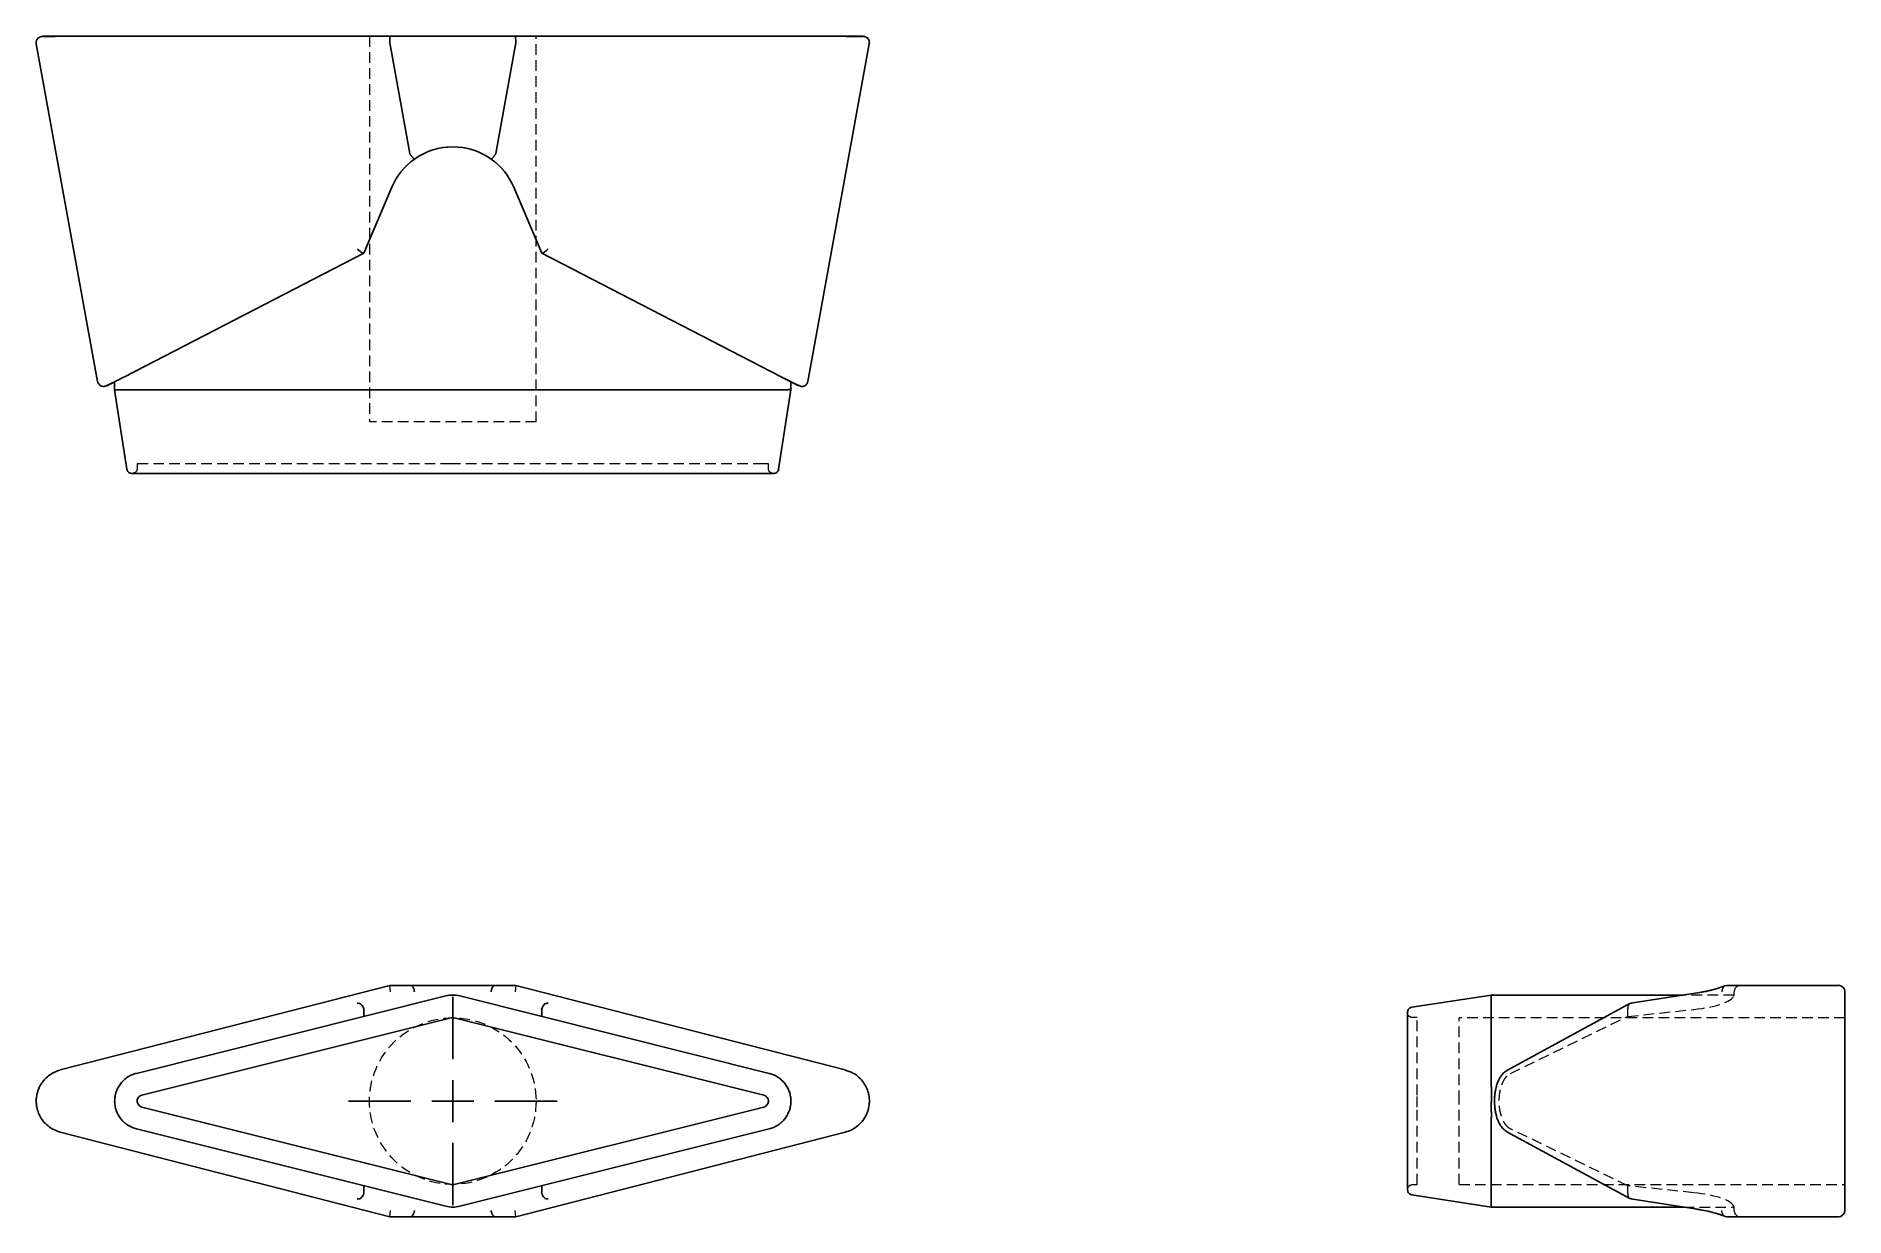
# Model space of a CAD drawing. Header units: millimetres. Extents: x 33 to 249, y 43 to 184.
import ezdxf

# ---------------------------------------------------------------- set-up
doc = ezdxf.new("R2010")
doc.units = ezdxf.units.MM
doc.linetypes.add('HIDDEN', pattern=[1.905, 1.27, -0.635])
doc.layers.add('10', color=7, linetype='Continuous')

# ---------------------------------------------------------------- blocks, each defined once
blk = doc.blocks.new('SW_CENTERMARKSYMBOL_0')
at = {"layer": '10', "color": 0}
for p, q in [((0, 5), (0, 12.44)), ((0, 0), (0, 2.5)), ((-5, 0), (-12.44, 0)), ((0, 0), (-2.5, 0)), ((0, 0), (0, -2.5)), ((0, 0), (2.5, 0)), ((5, 0), (12.44, 0)), ((0, -5), (0, -12.44))]:
    blk.add_line(p, q, dxfattribs=at)

msp = doc.modelspace()

# ---------------------------------------------------------------- linework, layer by layer
at = {"color": 7, "linetype": 'HIDDEN', "lineweight": 18}
for p, q in [((36.25, 184.08), (35.49, 184.07)), ((73.01, 184.09), (73.01, 138.05)), ((92.89, 138.05), (92.89, 184.09)), ((41.67, 142.36), (41.36, 142.3)), ((92.89, 138.05), (73.01, 138.05)), ((45.28, 133.06), (45.28, 132.48)), ((82.77, 133.06), (45.83, 133.06)), ((120.07, 133.06), (83.13, 133.06)), ((120.62, 132.48), (120.62, 133.06)), ((75.52, 70.05), (75.42, 70.81)), ((75.42, 70.81), (75.42, 70.81)), ((90.48, 70.81), (90.38, 70.05)), ((235.89, 69.65), (229.84, 69.65)), ((231.25, 69.87), (231.23, 69.86)), ((235, 70.81), (235.08, 70.81)), ((235.89, 69.65), (235.89, 70.05)), ((248.29, 70.81), (248.33, 70.81)), ((198.06, 66.96), (197.48, 66.96)), ((198.06, 57.71), (198.06, 66.94)), ((203.05, 57), (203.05, 66.94)), ((249.09, 66.94), (203.05, 66.94)), ((209.18, 60.31), (223.19, 67.1)), ((223.19, 67.1), (231.07, 67.94)), ((223.19, 67.1), (223.19, 67.89)), ((198.06, 47.06), (198.06, 56.29)), ((203.05, 47.06), (203.05, 57)), ((223.19, 46.9), (209.18, 53.69)), ((197.48, 47.04), (198.06, 47.04)), ((203.05, 47.06), (249.09, 47.06)), ((231.07, 46.06), (223.19, 46.9)), ((223.19, 46.11), (223.19, 46.9)), ((75.42, 43.19), (75.52, 43.95)), ((90.48, 43.19), (90.38, 43.95)), ((90.48, 43.19), (90.48, 43.19)), ((229.83, 44.35), (235.89, 44.35)), ((231.25, 44.13), (231.23, 44.14)), ((235.08, 43.19), (235, 43.19)), ((235.89, 43.95), (235.89, 44.35)), ((248.33, 43.19), (248.29, 43.19))]:
    msp.add_line(p, q, dxfattribs=at)
at = {"color": 7, "linetype": 'Continuous', "lineweight": 25}
for p, q in [((75.52, 184.09), (36.29, 184.09)), ((90.38, 184.09), (75.52, 184.09)), ((129.61, 184.09), (90.38, 184.09)), ((132.23, 184.02), (132.22, 184.02)), ((33.23, 183.19), (40.56, 142.9)), ((75.42, 183.29), (77.82, 170.08)), ((88.08, 170.08), (90.48, 183.29)), ((125.34, 142.9), (132.66, 183.19)), ((72.34, 158.19), (75.67, 166.07)), ((90.23, 166.07), (93.56, 158.19)), ((43.77, 143.45), (72.33, 158.19)), ((72.33, 158.19), (72.34, 158.19)), ((93.56, 158.19), (93.57, 158.19)), ((93.57, 158.19), (122.13, 143.45)), ((42.59, 142.85), (42.59, 141.87)), ((123.31, 141.87), (123.31, 142.85)), ((41.31, 142.28), (41.35, 142.29)), ((42.59, 141.9), (44.05, 132.4)), ((82.12, 141.89), (45.18, 141.89)), ((120.72, 141.89), (83.78, 141.89)), ((121.84, 132.4), (123.31, 141.9)), ((45.67, 131.91), (82.61, 131.91)), ((83.29, 131.91), (120.23, 131.91)), ((75.42, 70.81), (36.1, 60.72)), ((82.12, 69.55), (45.18, 60.31)), ((75.42, 70.81), (77.82, 70.81)), ((88.04, 70.81), (77.86, 70.81)), ((120.72, 60.31), (83.78, 69.55)), ((88.08, 70.81), (90.48, 70.81)), ((129.8, 60.72), (90.48, 70.81)), ((90.48, 70.81), (90.48, 70.81)), ((206.89, 69.65), (197.4, 68.19)), ((229.84, 69.65), (206.89, 69.65)), ((206.89, 69.55), (206.89, 69.64)), ((206.89, 60.31), (206.89, 69.55)), ((231.25, 69.87), (223.56, 68.68)), ((235, 70.81), (234.82, 70.77)), ((235.08, 70.81), (248.29, 70.81)), ((248.33, 70.81), (248.29, 70.81)), ((249.09, 59.97), (249.09, 70.05)), ((45.83, 57.71), (82.77, 66.94)), ((72.34, 67.1), (72.34, 67.89)), ((83.13, 66.94), (120.07, 57.71)), ((93.56, 67.1), (93.56, 67.89)), ((196.91, 67.59), (196.91, 58.35)), ((223.44, 68.64), (208.76, 60.65)), ((208.78, 60.65), (208.77, 60.64)), ((82.77, 47.06), (45.83, 56.29)), ((120.07, 56.29), (83.13, 47.06)), ((196.91, 55.65), (196.91, 46.41)), ((249.09, 43.95), (249.09, 54.03)), ((36.1, 53.28), (75.42, 43.19)), ((45.18, 53.69), (82.12, 44.45)), ((83.78, 44.45), (120.72, 53.69)), ((90.48, 43.19), (129.8, 53.28)), ((206.89, 44.45), (206.89, 53.69)), ((208.76, 53.35), (223.44, 45.36)), ((208.78, 53.35), (208.77, 53.36)), ((72.34, 46.11), (72.34, 46.9)), ((93.56, 46.11), (93.56, 46.9)), ((206.89, 44.35), (197.4, 45.81)), ((77.82, 43.19), (75.42, 43.19)), ((75.42, 43.19), (75.42, 43.19)), ((77.86, 43.19), (88.04, 43.19)), ((90.48, 43.19), (88.08, 43.19)), ((206.89, 44.35), (229.83, 44.35)), ((223.56, 45.32), (231.25, 44.13)), ((235, 43.19), (234.82, 43.23)), ((234.82, 43.23), (235, 43.19)), ((248.29, 43.19), (235.08, 43.19)), ((248.29, 43.19), (248.33, 43.19))]:
    msp.add_line(p, q, dxfattribs=at)
at = {"color": 7, "linetype": 'HIDDEN', "lineweight": 18}
msp.add_circle((82.95, 57), 9.94, dxfattribs=at)
at = {"color": 7, "linetype": 'Continuous', "lineweight": 25}
for centre, radius, start, end in [((82.95, 162.99), 7.9, 54.5984, 125.4016), ((248.33, 70.05), 0.767, 0, 90), ((248.33, 43.95), 0.767, 270, 0)]:
    msp.add_arc(centre, radius, start, end, dxfattribs=at)
at = {"color": 7, "linetype": 'HIDDEN', "lineweight": 18}
for centre, radius, start, end in [((82.95, 162.99), 7.9, 133.0329, 143.8296), ((82.95, 162.99), 7.9, 125.4016, 130.856), ((82.95, 162.99), 7.9, 48.32, 54.5984), ((82.95, 162.99), 7.9, 35.7715, 46.6315), ((236.66, 70.05), 0.767, 90, 180), ((236.66, 43.95), 0.767, 180, 270)]:
    msp.add_arc(centre, radius, start, end, dxfattribs=at)
at = {"color": 7, "linetype": 'Continuous', "lineweight": 25}
for centre, major_axis, ratio, start_param, end_param in [((75.52, 183.33), (0, 0.767), 0.126329, 0, 1.570796), ((90.38, 183.33), (0, 0.767), 0.126329, 4.712389, 6.283185), ((78.5, 183.33), (-3.09, 0), 0.24869, 0, 0.045186), ((87.39, 183.33), (3.09, 0), 0.24869, 6.238, 6.283185), ((71.74, 158.75), (0.597, -0.553), 0.192377, 4.569061, 6.213709), ((94.16, 158.75), (0.597, 0.553), 0.192377, 3.211069, 4.855717), ((71.74, 67.93), (-0.236, 0.73), 0.764889, 4.55823, 6.202877), ((71.28, 67.76), (1.05, 0.27), 0.705084, 6.106043, 6.244995), ((94.62, 67.76), (1.05, -0.27), 0.705084, 3.179783, 3.318735), ((94.16, 67.93), (0.236, 0.73), 0.764889, 0.080308, 1.724956), ((223.75, 67.93), (-0.248, 0.732), 0.693324, 5.890564, 6.403169), ((71.74, 46.07), (0.236, 0.73), 0.764889, 3.221901, 4.866548), ((71.28, 46.24), (1.05, -0.27), 0.705084, 0.03819, 0.177143), ((94.62, 46.24), (1.05, 0.27), 0.705084, 2.96445, 3.103403), ((94.16, 46.07), (-0.236, 0.73), 0.764889, 1.416637, 3.061285), ((223.75, 46.07), (0.248, 0.732), 0.693324, 3.021609, 3.534214)]:
    msp.add_ellipse(centre, major_axis=major_axis, ratio=ratio, start_param=start_param, end_param=end_param, dxfattribs=at)
at = {"color": 7, "linetype": 'HIDDEN', "lineweight": 18}
for centre, major_axis, ratio, start_param, end_param in [((227.99, 69.76), (7.9, 0), 0.25, 5.11263, 6.178164), ((223.75, 67.93), (-0.248, 0.732), 0.693324, 0.119983, 1.252027), ((222.64, 67.76), (0.17, 0.778), 0.672366, 5.026906, 5.165859), ((223.75, 46.07), (0.248, 0.732), 0.693324, 1.889567, 3.021609), ((222.64, 46.24), (-0.17, 0.778), 0.672365, 4.258919, 4.397871), ((227.99, 44.24), (7.9, 0), 0.25, 0.105021, 1.170556)]:
    msp.add_ellipse(centre, major_axis=major_axis, ratio=ratio, start_param=start_param, end_param=end_param, dxfattribs=at)
at = {"color": 7, "linetype": 'Continuous', "lineweight": 25}
for points, knots in [([(33.67, 184.02), (33.6, 183.98), (33.45, 183.89), (33.3, 183.68), (33.22, 183.44), (33.23, 183.27), (33.24, 183.19)], [0, 0, 0, 0, 0.249826, 0.499899, 0.749957, 1, 1, 1, 1]), ([(35.81, 184.09), (35.54, 184.09), (34.98, 184.09), (34.31, 184.08), (33.82, 184.05), (33.72, 184.03), (33.67, 184.02)], [0, 0, 0, 0, 0.2402439, 0.4871445, 0.7406401, 1, 1, 1, 1]), ([(35.49, 184.07), (35.41, 184.07), (35, 184.07), (34.4, 184.05), (33.81, 184.04), (33.72, 184.03), (33.67, 184.02)], [0, 0, 0, 0, 0.06896, 0.375888, 0.685685, 1, 1, 1, 1]), ([(36.29, 184.09), (35.97, 184.09), (35.34, 184.09), (34.6, 184.09), (34.09, 184.09), (34.03, 184.09), (33.99, 184.09)], [0, 0, 0, 0, 0.250329, 0.500878, 0.751578, 1, 1, 1, 1]), ([(131.91, 184.09), (131.87, 184.09), (131.81, 184.09), (131.3, 184.09), (130.57, 184.09), (129.93, 184.09), (129.61, 184.09)], [0, 0, 0, 0, 0.247978, 0.498704, 0.749242, 1, 1, 1, 1]), ([(131.82, 184.04), (131.71, 184.05), (131.44, 184.06), (130.67, 184.07), (129.99, 184.07), (129.65, 184.08)], [0, 0, 0, 0, 0.25261, 0.628825, 1, 1, 1, 1]), ([(132.24, 184.02), (132.19, 184.03), (132.1, 184.05), (131.71, 184.08), (131.2, 184.09), (130.75, 184.09), (130.53, 184.09)], [0, 0, 0, 0, 0.2590525, 0.5123689, 0.7595646, 1, 1, 1, 1]), ([(132.66, 183.19), (132.67, 183.27), (132.68, 183.44), (132.6, 183.68), (132.45, 183.89), (132.31, 183.98), (132.23, 184.02)], [0, 0, 0, 0, 0.249971, 0.499996, 0.750093, 1, 1, 1, 1]), ([(77.86, 170), (77.87, 169.98), (77.9, 169.94), (77.96, 169.87), (78.01, 169.8), (78.06, 169.74), (78.1, 169.68), (78.15, 169.63), (78.2, 169.57), (78.25, 169.52), (78.3, 169.47), (78.35, 169.43), (78.36, 169.43), (78.37, 169.43)], [0, 0, 0, 0, 0.07061, 0.141485, 0.21264, 0.284083, 0.355827, 0.42788, 0.500252, 0.595889, 0.711072, 0.845784, 1, 1, 1, 1]), ([(88.04, 170), (88.03, 169.98), (87.99, 169.94), (87.94, 169.87), (87.89, 169.8), (87.84, 169.74), (87.8, 169.68), (87.75, 169.63), (87.7, 169.57), (87.65, 169.52), (87.6, 169.47), (87.55, 169.43), (87.53, 169.43), (87.53, 169.43)], [0, 0, 0, 0, 0.0703945, 0.1411126, 0.2121762, 0.2836244, 0.3554819, 0.4277243, 0.5003206, 0.5955479, 0.7105635, 0.8454205, 1, 1, 1, 1]), ([(40.56, 142.91), (40.58, 142.82), (40.63, 142.65), (40.82, 142.44), (41.05, 142.3), (41.23, 142.29), (41.32, 142.28)], [0, 0, 0, 0, 0.249971, 0.500009, 0.750129, 1, 1, 1, 1]), ([(41.33, 142.28), (41.39, 142.3), (41.5, 142.33), (41.96, 142.53), (42.58, 142.84), (43.09, 143.1), (43.34, 143.23)], [0, 0, 0, 0, 0.260383, 0.513503, 0.759667, 1, 1, 1, 1]), ([(41.67, 142.37), (41.67, 142.37), (41.62, 142.34), (41.8, 142.43), (42.21, 142.65), (42.91, 143.01), (43.48, 143.3), (43.77, 143.45)], [0, 0, 0, 0, 0.002972, 0.252369, 0.501218, 0.750438, 1, 1, 1, 1]), ([(122.13, 143.45), (122.42, 143.3), (122.99, 143), (123.67, 142.65), (124.14, 142.41), (124.2, 142.38), (124.23, 142.37)], [0, 0, 0, 0, 0.250859, 0.501955, 0.75296, 1, 1, 1, 1]), ([(122.56, 143.23), (122.81, 143.1), (123.32, 142.84), (123.94, 142.54), (124.42, 142.32), (124.53, 142.29), (124.59, 142.28)], [0, 0, 0, 0, 0.2395237, 0.4865178, 0.7402679, 1, 1, 1, 1]), ([(124.58, 142.28), (124.67, 142.29), (124.85, 142.3), (125.08, 142.44), (125.26, 142.65), (125.31, 142.82), (125.34, 142.91)], [0, 0, 0, 0, 0.249871, 0.499991, 0.750029, 1, 1, 1, 1]), ([(45.18, 141.89), (44.88, 141.89), (44.39, 141.89), (43.82, 141.89), (43.41, 141.89), (43.07, 141.91), (42.82, 141.9), (42.66, 141.89), (42.59, 141.9), (42.6, 141.9), (42.6, 141.91)], [0, 0, 0, 0, 0.208725, 0.333689, 0.462291, 0.586148, 0.713638, 0.837074, 0.963826, 1, 1, 1, 1]), ([(123.3, 141.91), (123.29, 141.91), (123.29, 141.92), (123.17, 141.92), (122.96, 141.9), (122.66, 141.89), (122.29, 141.89), (121.84, 141.9), (121.32, 141.89), (120.92, 141.89), (120.72, 141.89)], [0, 0, 0, 0, 0.091911, 0.224345, 0.346915, 0.472958, 0.597149, 0.724619, 0.859963, 1, 1, 1, 1]), ([(124.48, 142.32), (124.49, 142.31), (124.55, 142.28), (124.56, 142.28), (124.57, 142.28)], [0, 0, 0, 0, 0.140305, 1, 1, 1, 1]), ([(44.05, 132.4), (44.07, 132.33), (44.11, 132.2), (44.24, 132.04), (44.41, 131.94), (44.55, 131.92), (44.62, 131.91)], [0, 0, 0, 0, 0.250098, 0.49999, 0.749912, 1, 1, 1, 1]), ([(44.62, 131.91), (44.62, 131.91), (44.72, 131.91), (45.1, 131.91), (45.37, 131.91), (45.67, 131.91)], [0, 0, 0, 0, 0.5, 0.5, 1, 1, 1, 1]), ([(120.23, 131.91), (120.53, 131.91), (120.8, 131.91), (121.08, 131.91), (121.16, 131.91), (121.26, 131.91), (121.29, 131.91), (121.28, 131.91)], [0, 0, 0, 0, 0.5, 0.5, 0.75, 0.75, 1, 1, 1, 1]), ([(121.28, 131.91), (121.35, 131.92), (121.48, 131.94), (121.66, 132.04), (121.79, 132.2), (121.83, 132.33), (121.85, 132.4)], [0, 0, 0, 0, 0.25003, 0.50009, 0.75002, 1, 1, 1, 1]), ([(77.86, 70.81), (77.87, 70.81), (77.9, 70.81), (77.96, 70.79), (78.01, 70.77), (78.06, 70.74), (78.1, 70.7), (78.15, 70.65), (78.2, 70.58), (78.25, 70.5), (78.3, 70.38), (78.35, 70.22), (78.36, 70.11), (78.37, 70.05)], [0, 0, 0, 0, 0.07061, 0.141485, 0.21264, 0.284083, 0.355827, 0.42788, 0.500252, 0.595889, 0.711072, 0.845784, 1, 1, 1, 1]), ([(88.04, 70.81), (88.03, 70.81), (87.99, 70.81), (87.94, 70.79), (87.89, 70.77), (87.84, 70.74), (87.8, 70.7), (87.75, 70.65), (87.7, 70.58), (87.65, 70.5), (87.6, 70.38), (87.55, 70.22), (87.53, 70.11), (87.53, 70.05)], [0, 0, 0, 0, 0.0703945, 0.1411126, 0.2121762, 0.2836244, 0.3554819, 0.4277243, 0.5003206, 0.5955479, 0.7105635, 0.8454205, 1, 1, 1, 1]), ([(234.82, 70.78), (234.59, 70.69), (234.12, 70.51), (233.26, 70.26), (232.3, 70.04), (231.59, 69.93), (231.23, 69.87)], [0, 0, 0, 0, 0.251118, 0.501527, 0.751165, 1, 1, 1, 1]), ([(197.4, 68.19), (197.33, 68.17), (197.2, 68.14), (197.04, 68.01), (196.94, 67.83), (196.92, 67.7), (196.91, 67.63)], [0, 0, 0, 0, 0.250047, 0.499905, 0.749811, 1, 1, 1, 1]), ([(36.1, 60.71), (35.84, 60.62), (35.34, 60.46), (34.7, 60.04), (34.2, 59.58), (33.84, 59.1), (33.58, 58.63), (33.42, 58.21), (33.32, 57.84), (33.25, 57.47), (33.22, 57.05), (33.25, 56.56), (33.35, 56), (33.57, 55.38), (33.93, 54.74), (34.48, 54.14), (35.2, 53.6), (35.79, 53.4), (36.1, 53.29)], [0, 0, 0, 0, 0.082096, 0.156731, 0.223898, 0.283546, 0.335708, 0.380362, 0.41747, 0.451124, 0.492107, 0.541003, 0.597787, 0.662381, 0.734776, 0.815221, 0.903728, 1, 1, 1, 1]), ([(36.1, 60.71), (36.1, 60.72), (36.1, 60.72), (36.1, 60.71), (36.1, 60.7)], [0, 0, 0, 0, 0.895197, 1, 1, 1, 1]), ([(129.8, 53.29), (130.06, 53.38), (130.56, 53.54), (131.2, 53.96), (131.7, 54.42), (132.06, 54.9), (132.32, 55.37), (132.48, 55.79), (132.58, 56.16), (132.65, 56.53), (132.68, 56.95), (132.66, 57.44), (132.56, 58.01), (132.33, 58.62), (131.97, 59.26), (131.43, 59.87), (130.7, 60.41), (130.11, 60.6), (129.8, 60.71)], [0, 0, 0, 0, 0.082147, 0.156885, 0.224085, 0.283675, 0.33574, 0.380347, 0.417463, 0.451146, 0.49215, 0.541, 0.59768, 0.662304, 0.734919, 0.815396, 0.903706, 1, 1, 1, 1]), ([(208.78, 60.65), (208.67, 60.59), (208.47, 60.47), (208.19, 60.18), (207.95, 59.84), (207.77, 59.5), (207.66, 59.23), (207.52, 58.84), (207.4, 58.37), (207.31, 57.76), (207.26, 57.06), (207.3, 56.33), (207.41, 55.63), (207.53, 55.12), (207.71, 54.61), (207.98, 54.11), (208.33, 53.64), (208.62, 53.45), (208.78, 53.35)], [0, 0, 0, 0, 0.058438, 0.109423, 0.172232, 0.219245, 0.250933, 0.277883, 0.365356, 0.417655, 0.474552, 0.588325, 0.645139, 0.70241, 0.765282, 0.835605, 0.9139, 1, 1, 1, 1]), ([(45.18, 60.31), (44.99, 60.27), (44.81, 60.21), (44.47, 60.06), (44.3, 59.97), (43.98, 59.76), (43.84, 59.64), (43.56, 59.39), (43.43, 59.25), (43.2, 58.95), (43.1, 58.79), (42.92, 58.46), (42.84, 58.29), (42.72, 57.93), (42.67, 57.75), (42.61, 57.38), (42.59, 57.19), (42.59, 56.81), (42.61, 56.62), (42.67, 56.25), (42.71, 56.07), (42.84, 55.71), (42.91, 55.54), (43.1, 55.21), (43.2, 55.05), (43.44, 54.75), (43.56, 54.61), (43.84, 54.36), (43.99, 54.24), (44.46, 53.93), (44.81, 53.78), (45.18, 53.69)], [0, 0, 0, 0, 0.0625, 0.0625, 0.125, 0.125, 0.1875, 0.1875, 0.25, 0.25, 0.3125, 0.3125, 0.375, 0.375, 0.4375, 0.4375, 0.5, 0.5, 0.5625, 0.5625, 0.625, 0.625, 0.6875, 0.6875, 0.75, 0.75, 0.8125, 0.8125, 0.875, 0.875, 1, 1, 1, 1]), ([(120.72, 53.69), (120.91, 53.73), (121.08, 53.79), (121.43, 53.94), (121.6, 54.03), (121.91, 54.24), (122.06, 54.36), (122.34, 54.61), (122.47, 54.75), (122.7, 55.05), (122.8, 55.21), (122.98, 55.54), (123.06, 55.71), (123.18, 56.07), (123.22, 56.25), (123.29, 56.62), (123.31, 56.81), (123.31, 57.19), (123.29, 57.38), (123.23, 57.75), (123.18, 57.93), (123.06, 58.29), (122.98, 58.46), (122.8, 58.79), (122.7, 58.95), (122.46, 59.25), (122.34, 59.39), (122.06, 59.64), (121.91, 59.76), (121.43, 60.07), (121.09, 60.22), (120.72, 60.31)], [0, 0, 0, 0, 0.0625, 0.0625, 0.125, 0.125, 0.1875, 0.1875, 0.25, 0.25, 0.3125, 0.3125, 0.375, 0.375, 0.4375, 0.4375, 0.5, 0.5, 0.5625, 0.5625, 0.625, 0.625, 0.6875, 0.6875, 0.75, 0.75, 0.8125, 0.8125, 0.875, 0.875, 1, 1, 1, 1]), ([(196.91, 58.35), (196.91, 58.28), (196.91, 58.09), (196.91, 57.73), (196.91, 57.6), (196.91, 57.31), (196.91, 57.15), (196.91, 56.69), (196.91, 56.39), (196.91, 55.9), (196.91, 55.72), (196.91, 55.65)], [0, 0, 0, 0, 0.25, 0.25, 0.375, 0.375, 0.5, 0.5, 0.75, 0.75, 1, 1, 1, 1]), ([(206.89, 53.69), (206.89, 53.73), (206.89, 53.79), (206.89, 53.94), (206.89, 54.03), (206.89, 54.24), (206.89, 54.36), (206.89, 54.61), (206.89, 54.75), (206.9, 55.05), (206.91, 55.21), (206.91, 55.54), (206.9, 55.71), (206.9, 56.07), (206.89, 56.25), (206.9, 56.62), (206.9, 56.81), (206.91, 57.19), (206.92, 57.38), (206.92, 57.75), (206.92, 57.93), (206.91, 58.29), (206.91, 58.46), (206.9, 58.79), (206.89, 58.95), (206.89, 59.25), (206.89, 59.39), (206.9, 59.64), (206.9, 59.76), (206.9, 60.07), (206.89, 60.22), (206.89, 60.31)], [0, 0, 0, 0, 0.0625, 0.0625, 0.125, 0.125, 0.1875, 0.1875, 0.25, 0.25, 0.3125, 0.3125, 0.375, 0.375, 0.4375, 0.4375, 0.5, 0.5, 0.5625, 0.5625, 0.625, 0.625, 0.6875, 0.6875, 0.75, 0.75, 0.8125, 0.8125, 0.875, 0.875, 1, 1, 1, 1]), ([(249.09, 54.03), (249.09, 54.19), (249.09, 54.59), (249.09, 55.65), (249.09, 56.33), (249.09, 57.34), (249.09, 57.68), (249.09, 58.31), (249.09, 58.61), (249.09, 59.15), (249.09, 59.38), (249.09, 59.75), (249.09, 59.89), (249.09, 59.97)], [0, 0, 0, 0, 0.25, 0.25, 0.5, 0.5, 0.625, 0.625, 0.75, 0.75, 0.875, 0.875, 1, 1, 1, 1]), ([(45.83, 56.29), (45.7, 56.33), (45.48, 56.46), (45.3, 56.78), (45.27, 56.97), (45.29, 57.2), (45.41, 57.5), (45.69, 57.67), (45.83, 57.71)], [-0.4444483, -0.4444483, -0.4444483, -0.4444483, -0.3434537, -0.2761241, -0.2087944, -0.2087944, -0.1043972, 0, 0, 0, 0]), ([(120.07, 57.71), (120.2, 57.67), (120.42, 57.54), (120.6, 57.22), (120.63, 57.03), (120.61, 56.8), (120.48, 56.5), (120.21, 56.33), (120.07, 56.29)], [-0.4444483, -0.4444483, -0.4444483, -0.4444483, -0.3434537, -0.2761241, -0.2087944, -0.2087944, -0.1043972, 0, 0, 0, 0]), ([(129.8, 53.29), (129.8, 53.28), (129.8, 53.28), (129.8, 53.29), (129.8, 53.3)], [0, 0, 0, 0, 0.895195, 1, 1, 1, 1]), ([(78.37, 43.95), (78.37, 43.93), (78.36, 43.87), (78.35, 43.79), (78.33, 43.72), (78.31, 43.65), (78.29, 43.59), (78.26, 43.54), (78.24, 43.49), (78.21, 43.45), (78.18, 43.39), (78.12, 43.31), (78.03, 43.24), (77.94, 43.2), (77.88, 43.19), (77.86, 43.19)], [0, 0, 0, 0, 0.07107, 0.138272, 0.201604, 0.261069, 0.316665, 0.368392, 0.416252, 0.460244, 0.500369, 0.626634, 0.751958, 0.876394, 1, 1, 1, 1]), ([(88.04, 43.19), (88.03, 43.19), (87.99, 43.19), (87.94, 43.21), (87.89, 43.23), (87.84, 43.26), (87.8, 43.3), (87.75, 43.35), (87.7, 43.42), (87.65, 43.5), (87.6, 43.62), (87.55, 43.78), (87.53, 43.89), (87.53, 43.95)], [0, 0, 0, 0, 0.07061, 0.141485, 0.21264, 0.284083, 0.355827, 0.42788, 0.500252, 0.595889, 0.711072, 0.845784, 1, 1, 1, 1]), ([(231.23, 44.13), (231.59, 44.07), (232.3, 43.96), (233.26, 43.74), (234.12, 43.49), (234.59, 43.31), (234.82, 43.22)], [0, 0, 0, 0, 0.248835, 0.498473, 0.748882, 1, 1, 1, 1])]:
    msp.add_open_spline(points, degree=3, knots=knots, dxfattribs=at)
at = {"color": 7, "linetype": 'HIDDEN', "lineweight": 18}
for points, knots in [([(132.22, 184.02), (132.19, 184.03), (132.15, 184.04), (131.89, 184.04), (131.82, 184.04)], [0, 0, 0, 0, 0.738015, 1, 1, 1, 1]), ([(41.35, 142.29), (41.36, 142.3), (41.38, 142.3), (41.52, 142.36), (41.75, 142.47), (42.15, 142.66), (42.79, 142.98), (43.42, 143.29), (43.73, 143.45)], [0, 0, 0, 0, 0.052567, 0.190983, 0.328779, 0.46584, 0.735297, 1, 1, 1, 1]), ([(122.17, 143.45), (122.48, 143.29), (122.95, 143.06), (123.49, 142.79), (123.85, 142.61), (124.14, 142.47), (124.36, 142.37), (124.44, 142.33), (124.48, 142.32)], [0, 0, 0, 0, 0.286863, 0.432369, 0.578635, 0.725873, 0.874582, 1, 1, 1, 1]), ([(122.84, 143.08), (122.85, 143.08), (122.97, 143.02), (123.12, 142.94), (123.26, 142.87), (123.32, 142.84), (123.3, 142.84), (123.3, 142.85)], [0, 0, 0, 0, 0.042982, 0.35043, 0.667422, 0.963823, 1, 1, 1, 1]), ([(45.28, 132.48), (45.27, 132.41), (45.25, 132.26), (45.14, 132.1), (45.03, 132.01), (44.89, 131.93), (44.78, 131.92), (44.71, 131.91)], [0, 0, 0, 0, 0.249616, 0.499216, 0.624353, 0.749825, 1, 1, 1, 1]), ([(45.83, 133.06), (45.75, 133.06), (45.6, 133.06), (45.43, 133.06), (45.3, 133.06), (45.28, 133.06), (45.28, 133.06)], [0, 0, 0, 0, 0.2513457, 0.5034171, 0.7552787, 1, 1, 1, 1]), ([(120.62, 133.06), (120.62, 133.06), (120.64, 133.06), (120.58, 133.06), (120.47, 133.06), (120.3, 133.06), (120.15, 133.06), (120.07, 133.06)], [0, 0, 0, 0, 0.0066902, 0.2544918, 0.5034717, 0.7521545, 1, 1, 1, 1]), ([(121.19, 131.91), (121.12, 131.92), (121, 131.93), (120.87, 132.01), (120.76, 132.1), (120.65, 132.26), (120.63, 132.41), (120.62, 132.48)], [0, 0, 0, 0, 0.2501749, 0.3756468, 0.5007835, 0.750384, 1, 1, 1, 1]), ([(234.82, 70.78), (234.59, 70.69), (234.12, 70.51), (233.26, 70.26), (232.3, 70.04), (231.59, 69.93), (231.23, 69.87)], [0, 0, 0, 0, 0.251118, 0.501527, 0.751165, 1, 1, 1, 1]), ([(234.82, 70.77), (234.8, 70.76), (234.7, 70.74), (234.58, 70.6), (234.47, 70.41), (234.43, 70.22), (234.43, 70.11), (234.43, 70.05)], [0, 0, 0, 0, 0.0593714, 0.3736392, 0.6373954, 0.8064669, 1, 1, 1, 1]), ([(235.85, 69.55), (235.86, 69.58), (235.89, 69.64), (235.89, 69.65), (235.89, 69.65)], [0, 0, 0, 0, 0.506945, 1, 1, 1, 1]), ([(197.48, 66.96), (197.44, 66.97), (197.37, 66.97), (197.26, 67.01), (197.16, 67.06), (197.08, 67.13), (197, 67.22), (196.95, 67.31), (196.92, 67.41), (196.92, 67.46), (196.91, 67.49)], [0, 0, 0, 0, 0.116628, 0.233141, 0.349932, 0.468644, 0.591648, 0.721008, 0.857385, 1, 1, 1, 1]), ([(129.8, 60.71), (129.8, 60.72), (129.8, 60.72), (129.8, 60.71), (129.8, 60.7)], [0, 0, 0, 0, 0.895195, 1, 1, 1, 1]), ([(209.18, 53.69), (209, 53.77), (208.83, 53.91), (208.51, 54.3), (208.36, 54.55), (208.18, 54.98), (208.12, 55.14), (208.03, 55.48), (207.98, 55.66), (207.88, 56.2), (207.84, 56.6), (207.84, 57.19), (207.85, 57.39), (207.89, 57.79), (207.91, 57.98), (207.98, 58.34), (208.02, 58.52), (208.12, 58.85), (208.18, 59.01), (208.3, 59.3), (208.37, 59.43), (208.51, 59.68), (208.59, 59.79), (208.83, 60.08), (209, 60.23), (209.18, 60.31)], [0, 0, 0, 0, 0.125, 0.125, 0.25, 0.25, 0.3125, 0.3125, 0.375, 0.375, 0.5, 0.5, 0.5625, 0.5625, 0.625, 0.625, 0.6875, 0.6875, 0.75, 0.75, 0.8125, 0.8125, 0.875, 0.875, 1, 1, 1, 1]), ([(198.06, 56.29), (198.06, 56.37), (198.06, 56.64), (198.06, 56.94), (198.06, 57.28), (198.06, 57.62), (198.06, 57.71)], [-1.325411, -1.325411, -1.325411, -1.325411, -0.081046, -0.081046, -0.081046, 1.325411, 1.325411, 1.325411, 1.325411]), ([(36.1, 53.29), (36.1, 53.28), (36.1, 53.28), (36.1, 53.29), (36.1, 53.3)], [0, 0, 0, 0, 0.895191, 1, 1, 1, 1]), ([(196.91, 46.51), (196.92, 46.54), (196.92, 46.59), (196.95, 46.69), (197, 46.78), (197.08, 46.87), (197.16, 46.94), (197.26, 46.99), (197.37, 47.03), (197.44, 47.03), (197.48, 47.04)], [0, 0, 0, 0, 0.142615, 0.278992, 0.408352, 0.531356, 0.650068, 0.766859, 0.883372, 1, 1, 1, 1]), ([(231.23, 44.13), (231.59, 44.07), (232.3, 43.96), (233.26, 43.74), (234.12, 43.49), (234.59, 43.31), (234.82, 43.22)], [0, 0, 0, 0, 0.2488349, 0.4984726, 0.7488824, 1, 1, 1, 1]), ([(234.82, 43.23), (234.8, 43.24), (234.7, 43.26), (234.58, 43.4), (234.47, 43.59), (234.43, 43.78), (234.43, 43.89), (234.43, 43.95)], [0, 0, 0, 0, 0.059341, 0.373638, 0.637355, 0.806437, 1, 1, 1, 1])]:
    msp.add_open_spline(points, degree=3, knots=knots, dxfattribs=at)
for points in [[(82.12, 170.85), (82.39, 170.88), (82.67, 170.89), (82.95, 170.89)], [(83.13, 133.06), (83.01, 133.06), (82.89, 133.06), (82.77, 133.06)], [(196.91, 67.59), (196.91, 67.62), (196.91, 67.63), (196.91, 67.63)], [(235.89, 44.35), (235.89, 44.35), (235.88, 44.38), (235.85, 44.45)]]:
    msp.add_open_spline(points, degree=3, dxfattribs=at)
at = {"color": 7, "linetype": 'Continuous', "lineweight": 25}
for points in [[(75.67, 166.07), (76.24, 167.41), (77.19, 168.59), (78.37, 169.43)], [(77.86, 170), (77.84, 170.03), (77.83, 170.05), (77.82, 170.08)], [(87.53, 169.43), (88.71, 168.59), (89.66, 167.41), (90.23, 166.07)], [(88.08, 170.08), (88.07, 170.05), (88.06, 170.03), (88.04, 170)], [(83.78, 141.89), (83.23, 141.89), (82.67, 141.89), (82.12, 141.89)], [(82.61, 131.91), (82.83, 131.91), (83.07, 131.91), (83.29, 131.91)], [(77.86, 70.81), (77.84, 70.81), (77.83, 70.81), (77.82, 70.81)], [(83.78, 69.55), (83.23, 69.69), (82.67, 69.69), (82.12, 69.55)], [(88.08, 70.81), (88.07, 70.81), (88.06, 70.81), (88.04, 70.81)], [(235.08, 70.81), (235.05, 70.81), (235.03, 70.81), (235, 70.81)], [(82.77, 66.94), (82.89, 66.97), (83.01, 66.97), (83.13, 66.94)], [(83.13, 47.06), (83.01, 47.03), (82.89, 47.03), (82.77, 47.06)], [(197.4, 45.81), (197.26, 45.83), (197.01, 45.97), (196.91, 46.24), (196.91, 46.37)], [(77.82, 43.19), (77.83, 43.19), (77.84, 43.19), (77.86, 43.19)], [(82.12, 44.45), (82.39, 44.38), (82.67, 44.35), (82.95, 44.35)], [(82.95, 44.35), (83.23, 44.35), (83.5, 44.38), (83.78, 44.45)], [(88.04, 43.19), (88.06, 43.19), (88.07, 43.19), (88.08, 43.19)], [(206.89, 44.35), (206.89, 44.35), (206.89, 44.38), (206.89, 44.45)], [(235, 43.19), (235.03, 43.19), (235.05, 43.19), (235.08, 43.19)]]:
    msp.add_open_spline(points, degree=3, dxfattribs=at)

# ---------------------------------------------------------------- block references
at = {"layer": '10'}
msp.add_blockref('SW_CENTERMARKSYMBOL_0', (82.95, 57), dxfattribs=at)

doc.saveas('drawing.dxf')
